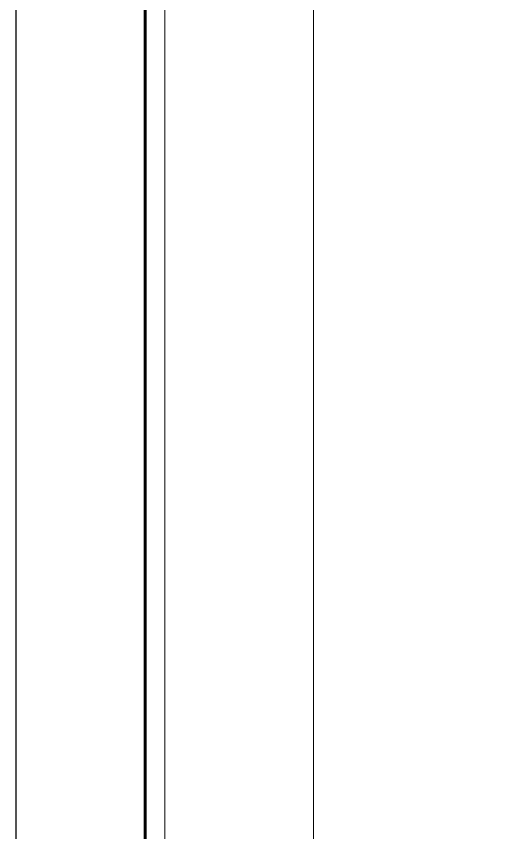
# Model space of a CAD drawing. Header units: centimetres. Extents: x -20963 to 233486, y -95276 to 159172.
# Drawn here: x 106536.2 to 106584.2, y 31611.1 to 31693.5 of the extents above; entities that cross this region are included whole.
import ezdxf

# ---------------------------------------------------------------- set-up
doc = ezdxf.new("R2010")
doc.units = ezdxf.units.CM
doc.header["$LTSCALE"] = 10
doc.header["$MEASUREMENT"] = 0
doc.linetypes.add('DASHDOT2', pattern=[0.5, 0.25, -0.125, 0, -0.125])
for name, color, linetype in [('006 plans$0$A-ELEV', 2, 'Continuous'), ('A-MA-DEMISE LINE', 10, 'DASHDOT2'), ('LP-DIMENSION_INT_100', 51, 'Continuous')]:
    doc.layers.add(name, color=color, linetype=linetype)
doc.layers.add('006 plans$0$Handrail', color=1, linetype='Continuous', lineweight=13)
doc.layers.add('006 Slab Edge$0$A-SLB-EDG', color=171, linetype='Continuous', lineweight=60)

# ---------------------------------------------------------------- blocks, each defined once
blk = doc.blocks.new('gfgf')
at = {"layer": '006 plans$0$A-ELEV'}
blk.add_lwpolyline([(409947.39, 241340), (401427.39, 241340), (401427.39, 244800)], dxfattribs=at)
at = {"layer": '006 plans$0$Handrail', "color": 3}
for p, q in [((401577.41, 244801.3), (401577.41, 241590)), ((401727.41, 244801.3), (401727.41, 241690))]:
    blk.add_line(p, q, dxfattribs=at)
at = {"layer": '006 Slab Edge$0$A-SLB-EDG'}
blk.add_lwpolyline([(409947.39, 241470), (401557.39, 241470), (401557.41, 244800), (405447.39, 244799.96), (405447.39, 244950), (406547.35, 244950), (406547.35, 245680), (409947.39, 245680)], dxfattribs=at)
blk = doc.blocks.new('PLAN')
at = {"layer": 'A-MA-DEMISE LINE', "color": 4, "xscale": 0.1, "yscale": 0.1, "zscale": 0.1}
blk.add_blockref('gfgf', (62317.381, 7268.244, 0), dxfattribs=at)

msp = doc.modelspace()

# ---------------------------------------------------------------- block references
at = {"layer": 'LP-DIMENSION_INT_100', "color": 2}
msp.add_blockref('PLAN', (4076.067, 0), dxfattribs=at)

doc.saveas('drawing.dxf')
